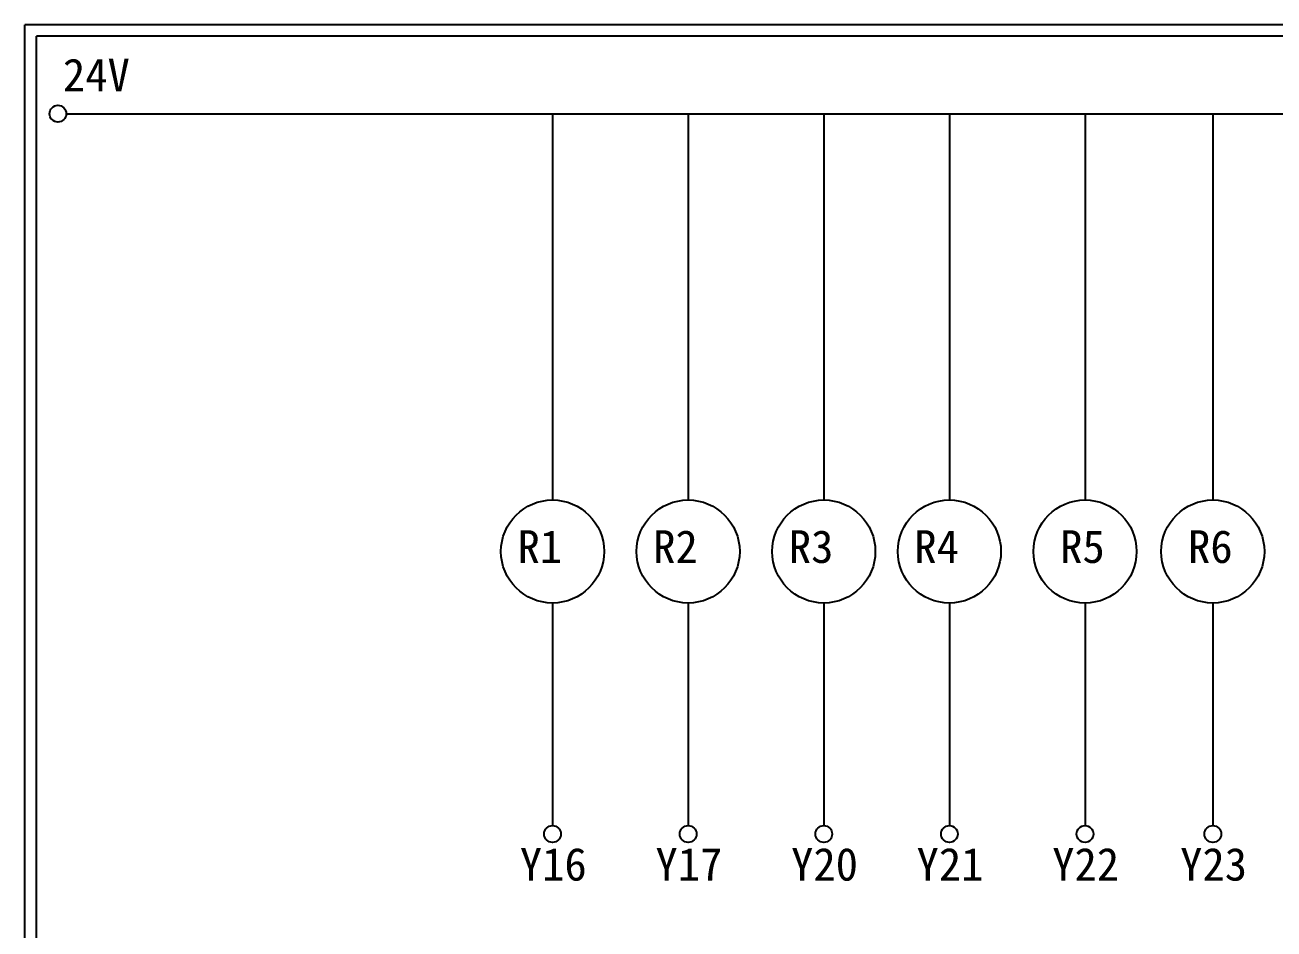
# Model space of a CAD drawing. Extents: x 926 to 1213, y 3 to 207.
# Drawn here: x 925.7 to 1062.9, y 107.6 to 207 of the extents above; entities that cross this region are included whole.
import ezdxf

# ---------------------------------------------------------------- set-up
doc = ezdxf.new("R2010")
doc.units = 0
doc.layers.add('圖框層', color=7, linetype='CONTINUOUS')
doc.layers.add('標尺寸層', color=3, linetype='CONTINUOUS')
doc.styles.add('STSL', font='KAIU.TTF')

msp = doc.modelspace()

# ---------------------------------------------------------------- linework, layer by layer
at = {"layer": '圖框層', "color": 7}
for p, q in [((1212.74, 206.97), (925.74, 206.97)), ((925.74, 3), (925.74, 206.97)), ((1211.49, 205.72), (926.99, 205.72)), ((926.99, 4.25), (926.99, 205.72))]:
    msp.add_line(p, q, dxfattribs=at)
at = {"layer": '標尺寸層', "color": 7}
for p, q in [((930.28, 197.22), (1207.88, 197.22)), ((983.66, 197.22), (983.66, 154.78)), ((998.55, 197.22), (998.55, 154.78)), ((1013.44, 197.22), (1013.44, 154.78)), ((1027.23, 197.22), (1027.23, 154.78)), ((1042.12, 197.22), (1042.12, 154.78)), ((1056.15, 197.22), (1056.15, 154.78)), ((983.66, 143.45), (983.66, 119)), ((998.55, 143.45), (998.55, 119)), ((1013.44, 143.45), (1013.44, 119)), ((1027.23, 143.45), (1027.23, 119)), ((1042.12, 143.45), (1042.12, 119)), ((1056.15, 143.45), (1056.15, 119))]:
    msp.add_line(p, q, dxfattribs=at)
for centre, radius in [((929.36, 197.22), 0.92), ((983.66, 149.12), 5.66), ((998.55, 149.12), 5.66), ((1013.44, 149.12), 5.66), ((1027.23, 149.12), 5.66), ((1042.12, 149.12), 5.66), ((1056.15, 149.12), 5.66), ((983.66, 118.08), 0.92), ((998.55, 118.08), 0.92), ((1013.44, 118.08), 0.92), ((1027.23, 118.08), 0.92), ((1042.12, 118.08), 0.92), ((1056.15, 118.08), 0.92)]:
    msp.add_circle(centre, radius, dxfattribs=at)

# ---------------------------------------------------------------- texts
at = {"layer": '圖框層', "color": 4, "style": 'STSL'}
for s, p in [('24V', (929.91, 199.68)), ('R1', (979.82, 147.86)), ('R2', (994.71, 147.86)), ('R3', (1009.6, 147.86)), ('R4', (1023.38, 147.86)), ('R5', (1039.39, 147.86)), ('R6', (1053.43, 147.86)), ('Y16', (980.07, 112.96)), ('Y17', (994.96, 112.96)), ('Y20', (1009.85, 112.96)), ('Y21', (1023.63, 112.96)), ('Y22', (1038.52, 112.96)), ('Y23', (1052.56, 112.96))]:
    msp.add_text(s, height=3.6, dxfattribs=at).set_placement(p)

doc.saveas('drawing.dxf')
